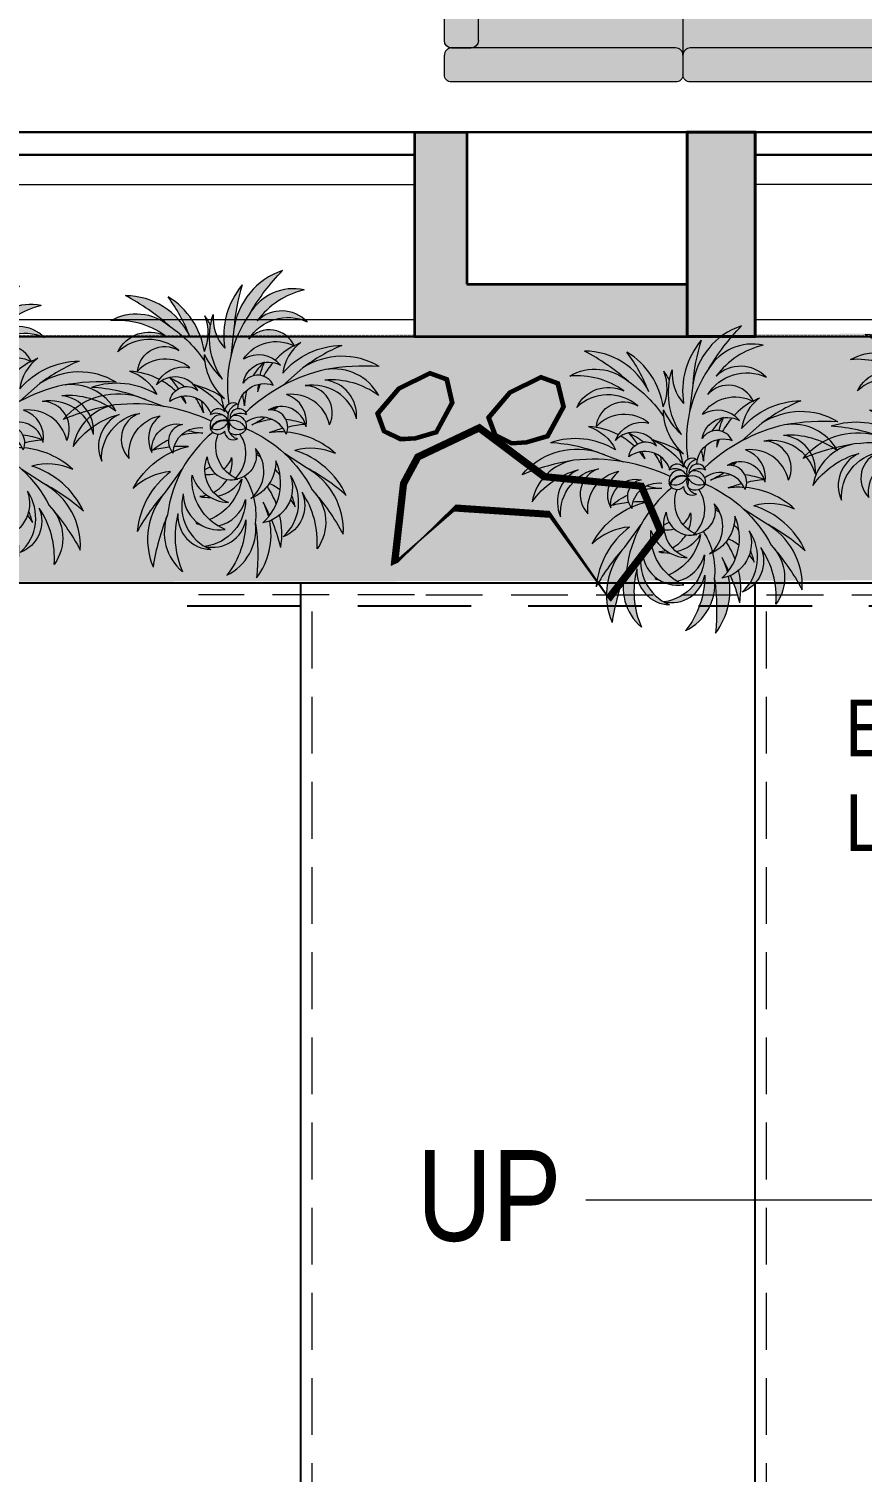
# Model space of a CAD drawing. Header units: millimetres. Extents: x -122165 to 59500, y -31598 to 53500.
# Drawn here: x 4303 to 7970, y 19000 to 25354 of the extents above; entities that cross this region are included whole.
import ezdxf

# ---------------------------------------------------------------- set-up
doc = ezdxf.new("R2010")
doc.units = ezdxf.units.MM
doc.header["$MEASUREMENT"] = 0
doc.linetypes.add('ARC$0$Existing Layout$0$07.08.14_LP_0G-for WD_FINAL$0$DASHED2', pattern=[0.375, 0.25, -0.125])
doc.linetypes.add('HIDDEN', pattern=[0.375, 0.25, -0.125])
for name, color, linetype, lineweight in [('A_Text', 7, 'Continuous', 20), ('ARC_A_ R.C.C', 162, 'Continuous', 40), ('ARC_A_Level', 253, 'Continuous', 15), ('ARC_A_R.C.C. Hatch', 8, 'Continuous', 5), ('ARC_A_Steel_1(fabrication)', 46, 'Continuous', 9), ('ARC_A_WALL', 158, 'Continuous', 35), ('ARC_Concept Zone', 252, 'ARC$0$Existing Layout$0$07.08.14_LP_0G-for WD_FINAL$0$DASHED2', 30), ('ARC_D_W Block', 252, 'Continuous', 20), ('ARC_Wall Hatch', 253, 'Continuous', 0), ('I_FUR', 7, 'Continuous', 18), ('I_FUR_Hatch', 254, 'Continuous', 18), ('I_Fur_text', 7, 'Continuous', 25), ('I_SOFA & TABLE', 7, 'Continuous', 5), ('Lan_Planter', 74, 'Continuous', 13), ('Lan_Trees', 86, 'Continuous', 13)]:
    doc.layers.add(name, color=color, linetype=linetype, lineweight=lineweight)
for name, color, linetype in [('Hth_Elv_Furniture', 200, 'Continuous'), ('Hth_Elv_Lawn', 64, 'Continuous'), ('Pln_Elv_Curbing', 3, 'Continuous'), ('Pln_Elv_Dotted', 8, 'HIDDEN'), ('Pln_Elv_Stair', 3, 'Continuous')]:
    doc.layers.add(name, color=color, linetype=linetype)
doc.styles.get("Standard").update_dxf_attribs({"font": 'ARIALN.TTF'})
doc.dimstyles.get("Standard").update_dxf_attribs({"dimtxt": 200, "dimasz": 25, "dimexe": 0.18, "dimexo": 0.0625, "dimgap": 0.09, "dimtad": 0, "dimdec": 0, "dimzin": 0, "dimdsep": 46, "dimtxsty": 'Standard', "dimblk": 'OBLIQUE', "dimcen": 0.09, "dimse1": 1, "dimse2": 1, "dimclrd": 256, "dimclre": 256, "dimclrt": 256, "dimadec": 0, "dimazin": 0, "dimtfac": 1, "dimtdec": 0, "dimtofl": 0, "dimtmove": 1, "dimatfit": 0, "dimfxl": 0, "dimtolj": 1, "dimtzin": 0, "dimlwd": -1, "dimlwe": -1, "dimarcsym": 0})

# ---------------------------------------------------------------- blocks, each defined once
blk = doc.blocks.new('ARC$1$Existing Layout$0$col gf 180116')
at = {"layer": 'ARC_A_R.C.C. Hatch'}
h = blk.add_hatch(color=256, dxfattribs=at)
h.dxf.hatch_style = 1
h.paths.add_polyline_path([(201.74, 26.7862), (202.64, 26.7862), (202.64, 26.4862), (201.74, 26.4862)])
edge = h.paths.add_edge_path()
edge.add_line((216.34, 22.9862), (216.14, 22.9862))
edge.add_line((216.14, 22.9862), (216.14, 25.5862))
edge.add_line((216.14, 25.5862), (218.34, 25.5862))
edge.add_line((218.34, 25.5862), (218.34, 22.9862))
edge.add_line((218.34, 22.9862), (218.04, 22.9862))
h.paths.add_polyline_path([(207.14, 25.8862), (207.44, 25.8862), (207.44, 26.7862), (207.14, 26.7862)])
h.paths.add_polyline_path([(208.04, 20.4862), (208.04, 20.7862), (207.14, 20.7862), (207.14, 20.4862)])
h.paths.add_polyline_path([(202.64, 32.7862), (202.64, 32.4862), (201.74, 32.4862), (201.74, 32.7862)])
h.paths.add_polyline_path([(191.24, 20.4862), (191.24, 20.7862), (190.34, 20.7862), (190.34, 20.4862)])
h.paths.add_polyline_path([(184.04, 20.4862), (184.04, 20.7862), (183.14, 20.7862), (183.14, 20.4862)])
h.paths.add_polyline_path([(220.64, 14.1862), (220.34, 14.1862), (220.34, 13.2862), (220.64, 13.2862)])
h.paths.add_polyline_path([(220.64, 20.4862), (220.64, 20.7862), (219.74, 20.7862), (219.74, 20.4862)])
h.paths.add_polyline_path([(220.64, 25.2862), (220.64, 25.5862), (219.74, 25.5862), (219.74, 25.2862)])
h.paths.add_polyline_path([(220.64, 32.7862), (220.64, 32.4862), (219.74, 32.4862), (219.74, 32.7862)])
h.paths.add_polyline_path([(220.34, 37.2862), (220.64, 37.2862), (220.64, 38.1862), (220.34, 38.1862)])
h.paths.add_polyline_path([(201.14, 43.2862), (201.44, 43.2862), (201.44, 44.1862), (201.14, 44.1862)])
h.paths.add_polyline_path([(196.34, 43.2862), (196.64, 43.2862), (196.64, 44.1862), (196.34, 44.1862)])
h.paths.add_polyline_path([(190.34, 43.2862), (190.64, 43.2862), (190.64, 44.1862), (190.34, 44.1862)])
h.paths.add_polyline_path([(207.14, 43.2862), (207.44, 43.2862), (207.44, 44.1862), (207.14, 44.1862)])
h.paths.add_polyline_path([(220.64, 56.7862), (220.34, 56.7862), (220.34, 55.8862), (220.64, 55.8862)])
h.paths.add_polyline_path([(220.34, 50.7862), (220.64, 50.7862), (220.64, 49.8862), (220.34, 49.8862)])
h.paths.add_polyline_path([(226.34, 50.7862), (226.64, 50.7862), (226.64, 49.8862), (226.34, 49.8862)])
h.paths.add_polyline_path([(220.34, 43.2862), (220.64, 43.2862), (220.64, 44.1862), (220.34, 44.1862)])
h.paths.add_polyline_path([(232.64, 44.1862), (232.64, 43.8862), (231.74, 43.8862), (231.74, 44.1862)])
h.paths.add_polyline_path([(232.64, 50.4862), (232.64, 50.7862), (231.74, 50.7862), (231.74, 50.4862)])
h.paths.add_polyline_path([(232.64, 55.8862), (232.64, 56.1862), (231.74, 56.1862), (231.74, 55.8862)])
h.paths.add_polyline_path([(213.14, 43.2862), (213.44, 43.2862), (213.44, 44.1862), (213.14, 44.1862)])
h.paths.add_polyline_path([(226.64, 7.8862), (226.64, 8.1862), (225.74, 8.1862), (225.74, 7.8862)])
h.paths.add_polyline_path([(226.64, 13.2862), (226.64, 13.5862), (225.74, 13.5862), (225.74, 13.2862)])
h.paths.add_polyline_path([(201.74, 20.7862), (201.74, 20.4862), (202.64, 20.4862), (202.64, 20.7862)])
h.paths.add_polyline_path([(184.04, 25.8862), (184.04, 26.1862), (183.14, 26.1862), (183.14, 25.8862)])
h.paths.add_polyline_path([(183.14, 14.1862), (183.14, 13.8862), (184.04, 13.8862), (184.04, 14.1862)])
h.paths.add_polyline_path([(202.64, 13.8862), (202.64, 14.1862), (201.74, 14.1862), (201.74, 13.8862)])
h.paths.add_polyline_path([(196.34, 13.2862), (196.64, 13.2862), (196.64, 14.1862), (196.34, 14.1862)])
h.paths.add_polyline_path([(190.34, 13.2862), (190.64, 13.2862), (190.64, 14.1862), (190.34, 14.1862)])
h.paths.add_polyline_path([(196.34, 25.8862), (196.64, 25.8862), (196.64, 26.7862), (196.34, 26.7862)])
h.paths.add_polyline_path([(190.34, 25.8862), (190.64, 25.8862), (190.64, 26.7862), (190.34, 26.7862)])
h.paths.add_polyline_path([(214.04, 13.2862), (214.04, 13.5862), (213.14, 13.5862), (213.14, 13.2862)])
h.paths.add_polyline_path([(213.14, 20.7862), (213.14, 20.4862), (214.04, 20.4862), (214.04, 20.7862)])
h.paths.add_polyline_path([(213.44, 26.7862), (213.14, 26.7862), (213.14, 25.8862), (213.44, 25.8862)])
h.paths.add_polyline_path([(214.04, 32.7862), (214.04, 32.4862), (213.14, 32.4862), (213.14, 32.7862)])
h.paths.add_polyline_path([(214.04, 7.8862), (214.04, 8.1862), (213.14, 8.1862), (213.14, 7.8862)])
h.paths.add_polyline_path([(226.64, 20.4862), (226.64, 20.7862), (225.74, 20.7862), (225.74, 20.4862)])
h.paths.add_polyline_path([(226.64, 25.2862), (226.64, 25.5862), (225.74, 25.5862), (225.74, 25.2862)])
h.paths.add_polyline_path([(226.64, 32.7862), (226.64, 32.4862), (225.74, 32.4862), (225.74, 32.7862)])
h.paths.add_polyline_path([(226.64, 37.2862), (226.64, 37.5862), (225.74, 37.5862), (225.74, 37.2862)])
h.paths.add_polyline_path([(225.74, 44.1862), (225.74, 43.8862), (226.64, 43.8862), (226.64, 44.1862)])
h.paths.add_polyline_path([(226.64, 56.7862), (226.34, 56.7862), (226.34, 55.8862), (226.64, 55.8862)])
h.paths.add_polyline_path([(214.04, 55.8862), (214.04, 56.1862), (213.14, 56.1862), (213.14, 55.8862)])
h.paths.add_polyline_path([(213.14, 37.2862), (213.44, 37.2862), (213.44, 38.1862), (213.14, 38.1862)])
h.paths.add_polyline_path([(214.04, 50.7862), (213.74, 50.7862), (213.74, 49.8862), (214.04, 49.8862)])
h.paths.add_polyline_path([(207.14, 37.2862), (207.44, 37.2862), (207.44, 38.1862), (207.14, 38.1862)])
h.paths.add_polyline_path([(207.14, 49.8862), (207.44, 49.8862), (207.44, 50.7862), (207.14, 50.7862)])
h.paths.add_polyline_path([(183.14, 50.1862), (183.14, 49.8862), (184.04, 49.8862), (184.04, 50.1862)])
h.paths.add_polyline_path([(183.14, 38.1862), (183.14, 37.8862), (184.04, 37.8862), (184.04, 38.1862)])
h.paths.add_polyline_path([(201.74, 37.5862), (201.74, 37.2862), (202.64, 37.2862), (202.64, 37.5862)])
h.paths.add_polyline_path([(196.34, 37.2862), (196.64, 37.2862), (196.64, 38.1862), (196.34, 38.1862)])
h.paths.add_polyline_path([(190.34, 37.2862), (190.64, 37.2862), (190.64, 38.1862), (190.34, 38.1862)])
h.paths.add_polyline_path([(201.14, 49.8862), (201.44, 49.8862), (201.44, 50.7862), (201.14, 50.7862)])
h.paths.add_polyline_path([(196.34, 49.8862), (196.64, 49.8862), (196.64, 50.7862), (196.34, 50.7862)])
h.paths.add_polyline_path([(190.34, 49.8862), (190.64, 49.8862), (190.64, 50.7862), (190.34, 50.7862)])
h.paths.add_polyline_path([(220.64, 8.1862), (220.34, 8.1862), (220.34, 7.2862), (220.64, 7.2862)])
h.paths.add_polyline_path([(195.74, 20.4862), (195.74, 20.7862), (196.64, 20.7862), (196.64, 20.4862)])
h.paths.add_polyline_path([(183.14, 43.5862), (183.14, 43.2862), (184.04, 43.2862), (184.04, 43.5862)])
at = {"layer": 'ARC_A_ R.C.C', "elevation": 0}
blk.add_lwpolyline([(190.34, 37.2862), (190.64, 37.2862), (190.64, 38.1862), (190.34, 38.1862)], close=True, dxfattribs=at)
blk = doc.blocks.new('ARC')
at = {"layer": 'ARC_Wall Hatch', "extrusion": (4.48939e-09, -4.26749e-20, 1)}
h = blk.add_hatch(color=256, dxfattribs=at)
h.dxf.hatch_style = 1
h.paths.add_polyline_path([(7200, 24229.9), (6230, 24229.9), (6230, 24899.9), (6000, 24899.9), (6000, 23999.9), (7200, 23999.9)])
at = {"layer": 'ARC_A_Level'}
blk.add_line((6230, 24899.9, -1.5), (7200, 24899.9, -1.5), dxfattribs=at)
at = {"layer": 'ARC_A_Steel_1(fabrication)'}
for p, q in [((1500, 24074.9, -1.5), (6000, 24074.9, -1.5)), ((7500, 24074.9, -1.5), (11999.9, 24074.9, -1.5)), ((1500, 23999.9, -1.5), (6000, 23999.9, -1.5)), ((7500, 23999.9, -1.5), (11999.9, 23999.9, -1.5))]:
    blk.add_line(p, q, dxfattribs=at)
at = {"layer": 'ARC_A_WALL'}
for p, q in [((6000, 24899.9, -1.5), (6230, 24899.9, -1.5)), ((6230, 24899.9, -1.5), (6230, 24229.9, -1.5)), ((6230, 24229.9, -1.5), (7200, 24229.9, -1.5)), ((7200, 24229.9, -1.5), (7200, 23999.9, -1.5))]:
    blk.add_line(p, q, dxfattribs=at)
at = {"layer": 'ARC_A_WALL', "extrusion": (4.48937e-09, -4.2654e-20, 1), "elevation": -1.5}
blk.add_lwpolyline([(6000, 24899.9), (6000, 23999.9), (7200, 23999.9)], dxfattribs=at)
at = {"layer": 'ARC_Concept Zone'}
blk.add_line((0, 23999.9, -1.5), (11999.9, 23999.9, -1.5), dxfattribs=at)
at = {"layer": 'ARC_Concept Zone', "ltscale": 1.5, "elevation": -0.1}
blk.add_lwpolyline([(13499.9, 24899.9), (900, 24899.9), (900, 36599.8), (13269.9, 36599.8), (13269.9, 26999.8)], dxfattribs=at)
at = {"layer": 'ARC_D_W Block', "lineweight": 13}
for p, q in [((1500, 24899.9, -1.5), (6000, 24899.9, -1.5)), ((11999.9, 24899.9, -1.5), (7500, 24899.9, -1.5)), ((1500, 24669.9, -1.5), (6000, 24669.9, -1.5)), ((11999.9, 24669.9, -1.5), (7500, 24669.9, -1.5))]:
    blk.add_line(p, q, dxfattribs=at)
at = {"layer": 'ARC_D_W Block', "lineweight": 13, "extrusion": (4.48937e-09, -4.2654e-20, 1), "const_width": 10, "elevation": -1.5}
for points in [[(1500, 24799.9), (6000, 24800.1)], [(11999.9, 24799.9), (7500, 24800.1)]]:
    blk.add_lwpolyline(points, dxfattribs=at)
at = {"layer": 'ARC_A_ R.C.C', "extrusion": (4.48937e-09, -4.26518e-20, 1), "xscale": 999.9941761349517, "yscale": 999.9941761349517, "zscale": 999.9941761349517}
blk.add_blockref('ARC$1$Existing Layout$0$col gf 180116', (-183138.9, -13286.1, -0.9), dxfattribs=at)
blk = doc.blocks.new('P1')
at = {"layer": 'Hth_Elv_Furniture'}
h = blk.add_hatch(color=62, dxfattribs=at)
h.dxf.hatch_style = 1
h.paths.add_polyline_path([(33.77, -5.66, -0.219246), (32.76, -15.01, 0.20212), (36.08, -11.13, -0.107214), (34.89, -15.41, -0.313782), (36.59, -19.78, 0.389116), (36.1, -12.26, -0.549894), (39.06, -18.18, 0.383568), (38.84, -9.43, -0.413514), (41.21, -16.19, 0.177326), (43.33, -8.43, -0.318251), (42.56, -16.84, -0.098835), (37.42, -21.94, 0.17978), (32.19, -24.74, 0.012151), (32.54, -24.22, -0.024893), (30.75, -24.66, -0.003217), (30.61, -24.78, -0.504229), (31.37, -26.6, 0.440566), (28.89, -25.29, -0.064406), (29.31, -25.54, -0.928445), (29.83, -27.93, 0.440566), (28.89, -25.29, -0.188433), (27.51, -25.33, -0.188433), (28.89, -25.29, 0.169668), (29.82, -24.45, 0.328118), (28.93, -22.81, 0.138611), (31.25, -9.01, 0.058181), (29.18, -1.63, -0.28732), (32.54, -12.01, 0.064978)])
h = blk.add_hatch(color=256, dxfattribs=at)
h.dxf.hatch_style = 1
h.paths.add_polyline_path([(29.18, -1.63, -0.058181), (31.25, -9.01, -0.068976), (31.05, -16.07), (32.54, -12.01, 0.28732)])
h = blk.add_hatch(color=106, dxfattribs=at)
h.dxf.hatch_style = 1
h.paths.add_polyline_path([(31.25, -9.01, 0.318251), (25.28, -3.04, -0.177326), (29.88, -9.63, 0.413514), (23.17, -7.13, -0.383568), (30.04, -12.55, 0.549894), (23.59, -11.05, -0.389116), (29.69, -15.49, 0.374283), (24.42, -14.33, -0.517052), (28.45, -18.69, 0.563538), (24.52, -17.23, -0.003578), (24.59, -17.38, -0.256227), (27.6, -19.44, 0.042482), (27.22, -21.61, 0.076941), (26.89, -18.47, 0.126123), (25.26, -17.51, -0.029036), (25.3, -19.59, 0.049426), (24.59, -17.38, 0.015093), (24.36, -17.36, -0.02156), (24.52, -17.23, 0.166347), (19.29, -11.66, -0.175984), (21.69, -17, 0.210151), (13.13, -12.21, -0.060449), (18.77, -16.28), (22.05, -18.67, -0.09578), (27.34, -23.07, -0.094671), (27.69, -22.77, 0.000782), (27.68, -22.77, -0.273926), (28.93, -22.81, 0.138611)])
h = blk.add_hatch(color=106, dxfattribs=at)
h.dxf.hatch_style = 1
h.paths.add_polyline_path([(46.91, -10.53, -0.058181), (42.56, -16.84, -0.098835), (37.42, -21.94, -0.030775), (38.46, -21.86, 0.088195), (34.95, -24.43, -0.196871), (42.71, -22.73, 0.036965), (44.02, -21.91, -0.20212), (38.92, -21.84, 0.219246), (46.75, -16.64, -0.064978), (41.08, -19.75, 0.28732)])
h = blk.add_hatch(color=106, dxfattribs=at)
h.dxf.hatch_style = 1
h.paths.add_polyline_path([(8.03, -14.49, -0.057372), (15.52, -16.56, -0.095538), (22.05, -18.67), (18.77, -16.28, 0.287759)])
h = blk.add_hatch(color=62, dxfattribs=at)
h.dxf.hatch_style = 1
h.paths.add_polyline_path([(23.83, -22.25, 0.424301), (20.54, -26.09, 0.016292), (20.76, -26.33, -0.392603), (27.08, -23.82, -0.166456), (27.34, -23.07, 0.193085), (15.52, -16.56, 0.317008), (7.32, -18.72, -0.170047), (15.68, -18.05, 0.426055), (10.55, -22.74, -0.378393), (18.5, -18.82, 0.463836), (13.41, -24.8, -0.322927), (21.18, -20.07, 0.310178), (17.28, -25.28, -0.42541)])
h = blk.add_hatch(color=62, dxfattribs=at)
h.dxf.hatch_style = 1
h.paths.add_polyline_path([(40.19, -35.64, 0.20212), (35.79, -33.06, -0.219246), (39.79, -41.56, 0.064978), (36.55, -35.96), (34.02, -33.08, 0.067335), (30.17, -27.77, -0.077651), (29.83, -27.93, 0.440566), (28.89, -25.29, 0.440566), (29.83, -22.65, -0.584036), (30.31, -24.74, 0.006092), (30.75, -24.66, 0.095412), (34.16, -20.37, -0.081113), (32.54, -24.22, 0.003301), (32.77, -24.15, -0.186313), (38.46, -21.86, 0.088195), (34.95, -24.43, -0.23555), (44.21, -23.11, 0.20212), (39.39, -24.76, -0.219246), (48.45, -27.27, 0.064978), (42.09, -26.08, -0.28732), (50.5, -33.03, 0.058181), (44.4, -28.38, -0.318251), (47.75, -36.13, 0.177326), (43.32, -29.42, -0.413514), (43.16, -36.58, 0.383568), (40.66, -28.2, -0.543391), (39.75, -34.71, -0.024432)])
h = blk.add_hatch(color=106, dxfattribs=at)
h.dxf.hatch_style = 1
h.paths.add_polyline_path([(17.7, -27.74, -0.378393), (10.97, -21.96, 0.426055), (14.77, -27.78, -0.170047), (6.84, -25.05, 0.317008), (14.24, -29.19, 0.093631), (18.04, -28.93, -0.021818), (17.83, -28.48, 0.02767), (18.2, -28.89, 0.076735), (21.05, -27.61, -0.095722), (20.58, -26.36, -0.090481), (20.59, -25.1, -0.137395), (18.71, -23.16, 0.03985), (18.16, -23.73, 0.191184), (20.6, -27.19, -0.252795), (14.81, -22.61, 0.047532), (13.93, -23.79, 0.287155)])
h = blk.add_hatch(color=62, dxfattribs=at)
h.dxf.hatch_style = 1
h.paths.add_polyline_path([(29.82, -24.45, 0.568046), (27.71, -22.76, 0.513487), (27.48, -24.74, 0.585796), (26.42, -26.6, -0.440566), (28.89, -25.29, 0.169668)])
h = blk.add_hatch(color=106, dxfattribs=at)
h.dxf.hatch_style = 1
h.paths.add_polyline_path([(27.94, -22.69, 0.021151), (27.87, -22.84, -0.408861), (28.89, -25.29, 0.169668), (29.82, -24.45, 0.518598)])
h.paths.add_polyline_path([(29.71, -25.96, 0.141461), (28.89, -25.29, -0.408861), (27.87, -27.75, 0.018288), (27.93, -27.87, 0.526913)])
h = blk.add_hatch(color=256, dxfattribs=at)
h.dxf.hatch_style = 1
h.paths.add_polyline_path([(44.21, -23.11, 0.23555), (34.95, -24.43, -0.088195), (38.46, -21.86, 0.211726), (32.19, -24.74, 0.012151), (32.54, -24.22, -0.024893), (30.75, -24.66, -0.003217), (30.61, -24.78, -0.202354), (31.38, -25.35, -0.095138), (38.18, -25.61), (42.09, -26.08, -0.064978), (48.45, -27.27, 0.219246), (39.39, -24.76, -0.20212)])
h.paths.add_polyline_path([(42.09, -26.08), (38.18, -25.61, -0.095138), (44.4, -28.38, -0.058181), (50.5, -33.03, 0.28732)])
h = blk.add_hatch(color=106, dxfattribs=at)
h.dxf.hatch_style = 1
h.paths.add_polyline_path([(27.48, -24.74, -0.213271), (27.08, -23.82, 0.272433), (22.08, -24.64, 0.143379), (23.71, -25.75, -0.122936), (21.31, -25.44, 0.052103), (20.76, -26.33, 0.358642), (27.08, -26.94, -0.238718), (27.3, -25.44, 0.199857), (26.42, -26.6, -0.585796)])
h = blk.add_hatch(color=62, dxfattribs=at)
h.dxf.hatch_style = 1
h.paths.add_polyline_path([(28.89, -25.29, -0.188433), (27.51, -25.33, 0.232807), (26.42, -26.6, -0.585796), (27.48, -24.74, -0.213271), (27.08, -23.82, 0.272433), (22.08, -24.64, 0.143379), (23.71, -25.75, -0.122936), (21.31, -25.44, 0.052103), (20.76, -26.33, 0.358642), (27.08, -26.94, 0.164038), (27.73, -27.8, 0.020166), (27.87, -27.75, -0.408861)])
h = blk.add_hatch(color=62, dxfattribs=at)
h.dxf.hatch_style = 1
h.paths.add_polyline_path([(28.89, -25.29, 0.408861), (27.87, -27.75, 0.408861)])
h.paths.add_polyline_path([(27.87, -22.84, 0.408861), (28.89, -25.29, 0.408861)])
h = blk.add_hatch(color=62, dxfattribs=at)
h.dxf.hatch_style = 1
h.paths.add_polyline_path([(27.82, -27.86, -0.18136), (27.08, -26.94, -0.358642), (20.76, -26.33, 0.016292), (20.63, -26.63, 0.424301), (25.02, -29.15, -0.42541), (17.83, -28.48, 0.310178), (23.24, -32.09, -0.322927), (14.35, -30.22, 0.463836), (21.14, -34.16, -0.378393), (12.33, -33.12, 0.426055), (18.73, -35.83, -0.170047), (10.63, -37.99, 0.327489), (18.32, -37.94, 0.007414), (19.08, -37.29, 0.174259)])
h = blk.add_hatch(color=106, dxfattribs=at)
h.dxf.hatch_style = 1
h.paths.add_polyline_path([(24.75, -34.81, -0.175984), (24.27, -40.65, 0.166062), (27.34, -33.67, -0.028989), (27.07, -33.57, 0.020335), (27.36, -33.44, 0.048488), (27.29, -31.16, -0.028401), (27.94, -33.1, 0.128924), (29.15, -31.6, 0.07466), (28.42, -28.62, 0.041207), (29.47, -30.48, -0.276809), (27.07, -33.57, 0.592294), (30.51, -30.98, -0.517052), (28.13, -36.42, 0.374283), (32.73, -33.61, -0.389116), (28.41, -39.79, 0.549894), (34.01, -36.26, -0.383568), (29.29, -43.63, 0.413514), (34.82, -39.08, -0.177326), (32.62, -46.81, 0.318251), (36.32, -39.22, 0.135284), (30.17, -27.77, -0.077651), (29.83, -27.93, 0.281557), (29.71, -25.96, -0.526913), (27.93, -27.87, 0.008573), (27.96, -27.93, -0.022389), (27.82, -27.86, -0.086615), (24.27, -33.34), (22.24, -36.47, -0.060449), (18.28, -42.18, 0.210151)])
h = blk.add_hatch(color=106, dxfattribs=at)
h.dxf.hatch_style = 1
h.paths.add_polyline_path([(37.81, -27.44, -0.384228), (39.73, -34.66, -0.025826), (40.19, -35.64, 0.20212), (35.79, -33.06, -0.219246), (39.79, -41.56, 0.064978), (36.55, -35.96), (34.02, -33.08, 0.067335), (30.17, -27.77, -0.077651), (29.83, -27.93, 0.365781), (29.31, -25.54, -0.430247), (30.7, -26.65, -0.501544), (34.09, -31.7, 0.592294), (34.37, -27.41, -0.517052), (36.94, -32.76, 0.374283)])
h = blk.add_hatch(color=62, dxfattribs=at)
h.dxf.hatch_style = 1
h.paths.add_polyline_path([(15.42, -31.2, 0.061431), (17.07, -32.15, 0.058381), (19.59, -30.84, -0.108013), (18.04, -28.93, -0.093631), (14.24, -29.19, -0.057372), (6.47, -29.32, 0.213514), (14.62, -31.2, -0.049581), (14.35, -30.22, 0.039514), (15.24, -31.06, 0.054424), (17.32, -30.27, -0.018318)])
h = blk.add_hatch(color=106, dxfattribs=at)
h.dxf.hatch_style = 1
h.paths.add_polyline_path([(22.03, -31.97, -0.096637), (19.99, -31.13, -0.052948), (19.07, -32.69, 0.069413), (21.21, -32.67, 0.022773)])
h.paths.add_polyline_path([(24.15, -29.28, -0.268568), (21.05, -27.61, -0.076735), (18.2, -28.89, 0.307781), (23.73, -29.95, 0.0167)])
h.paths.add_polyline_path([(18.32, -34.34, -0.033102), (17.67, -34.16, -0.03583), (16.67, -34.87, 0.036823)])
h = blk.add_hatch(color=62, dxfattribs=at)
h.dxf.hatch_style = 1
h.paths.add_polyline_path([(14.75, -31.49, -0.035721), (10.84, -32.8, 0.096083), (15.48, -32.63, -0.066164)])
h = blk.add_hatch(color=62, dxfattribs=at)
h.dxf.hatch_style = 1
h.paths.add_polyline_path([(36.55, -35.96), (34.02, -33.08, -0.067335), (36.32, -39.22, -0.058181), (36.76, -46.87, 0.28732)])
h = blk.add_hatch(color=106, dxfattribs=at)
h.dxf.hatch_style = 1
h.paths.add_polyline_path([(22.24, -36.47), (24.27, -33.34, -0.086341), (19.08, -37.29, -0.057372), (12.71, -41.74, 0.287759)])
h = blk.add_hatch(color=106, dxfattribs=at)
h.dxf.hatch_style = 1
h.paths.add_polyline_path([(29.15, -33.54, -0.109568), (28.11, -33.79, -0.034868), (28.51, -36.26, 0.067781)])
at = {"layer": 'Hth_Elv_Furniture', "color": 106}
blk.add_arc((27.13, -24.58), 1.9, 338.1003, 67.0514, dxfattribs=at)
at = {"layer": 'Lan_Trees'}
for p, q in [((32.54, -12.01), (31.05, -16.07)), ((18.77, -16.28), (22.05, -18.67)), ((14, -21.4), (14.02, -21.42)), ((14.06, -21.23), (14.1, -21.28)), ((14.11, -21.06), (14.19, -21.14)), ((14.17, -20.89), (14.28, -21)), ((14.24, -20.73), (14.27, -20.77))]:
    blk.add_line(p, q, dxfattribs=at)
for points in [[(31.25, -9.01, 0.058181), (29.18, -1.63, -0.28732), (32.54, -12.01)], [(28.93, -22.81, 0.138611), (31.25, -9.01, 0.318251), (25.28, -3.04, -0.177326), (29.88, -9.63, 0.413514), (23.17, -7.13, -0.383568), (30.04, -12.55, 0.549894), (23.59, -11.05, -0.389116), (29.69, -15.49, 0.374283), (24.42, -14.33, -0.517052), (28.45, -18.69, 0.592294), (24.36, -17.36, -0.440566), (27.97, -21.64)], [(34.89, -15.41, 0.107214), (36.08, -11.13, -0.20212), (32.76, -15.01, 0.219246), (33.77, -5.66)], [(30.06, -22.75, 0.503181), (31.73, -16.89, -0.592294), (33.33, -20.89, 0.517052), (34.11, -15, -0.374283), (36.59, -19.78, 0.389116), (36.1, -12.26, -0.549894), (39.06, -18.18, 0.383568), (38.84, -9.43, -0.413514), (41.21, -16.19, 0.177326), (43.33, -8.43, -0.318251), (42.56, -16.84, -0.098835), (37.42, -21.94)], [(21.69, -17, 0.175984), (19.29, -11.66, -0.221312), (25.3, -19.59, 0.029036), (25.26, -17.51)], [(25.2, -16.84, 0.034816), (24.75, -14.39, -0.067076), (26.25, -16.7)], [(27.6, -19.44, 0.042482), (27.22, -21.61, 0.076941), (26.89, -18.47)], [(33.58, -18.13, 0.039304), (35.12, -16.94, -0.072151), (33.87, -19.04)], [(18.5, -18.82, 0.463836), (13.41, -24.8, -0.322927), (21.18, -20.07, 0.310178), (17.28, -25.28, -0.42541), (23.83, -22.25, 0.470637), (20.63, -26.63, -0.411481), (27.08, -23.82)], [(13.98, -21.49, -0.041587), (14.26, -20.68, 0.009395), (14.31, -20.97)], [(30.02, -25.24, 0.111813), (34.16, -20.37, -0.093357), (32.19, -24.74, -0.211726), (38.46, -21.86, 0.088195), (34.95, -24.43, -0.23555), (44.21, -23.11)], [(13.93, -23.79, 0.287155), (17.7, -27.74, -0.378393), (10.97, -21.96, 0.426055), (14.77, -27.78, -0.170047), (6.84, -25.05)], [(18.16, -23.73, 0.191184), (20.6, -27.19, -0.252795), (14.81, -22.61)], [(18.32, -22.21, -0.052774), (18.12, -21.18, 0.06735), (18.01, -22.71)], [(22.08, -24.64, 0.143379), (23.71, -25.75, -0.122936), (21.31, -25.44)], [(18.99, -37.37, -0.365717), (10.63, -37.99, 0.170047), (18.73, -35.83, -0.426055), (12.33, -33.12, 0.378393), (21.14, -34.16, -0.463836), (14.35, -30.22, 0.322927), (23.24, -32.09, -0.310178), (17.83, -28.48, 0.42541), (25.02, -29.15, -0.470637), (20.54, -26.09, 0.377888), (27.09, -26.94)], [(30.7, -26.65, -0.501544), (34.09, -31.7, 0.592294), (34.37, -27.41, -0.517052), (36.94, -32.76, 0.374283), (37.81, -27.44, -0.389116), (39.68, -34.75, 0.549894), (40.66, -28.2, -0.383568), (43.16, -36.58, 0.413514), (43.32, -29.42)], [(44.4, -28.38, -0.058181), (50.5, -33.03, 0.28732), (42.09, -26.08), (38.18, -25.61)], [(27.82, -27.88, -0.173978), (19.08, -37.29, -0.057372), (12.71, -41.74, 0.287759), (22.24, -36.47)], [(29.15, -31.6, 0.07466), (28.42, -28.62, 0.041207), (29.47, -30.48)], [(35.49, -29.82, -0.040494), (37.39, -30.46, 0.075804), (35.42, -28.82)], [(14.24, -29.19, -0.057372), (6.47, -29.32, 0.213514), (14.62, -31.2)], [(27.36, -33.44, 0.048488), (27.29, -31.16, -0.028401), (27.94, -33.1)], [(39.75, -34.71, -0.024432), (40.19, -35.64, 0.20212), (35.79, -33.06, -0.219246), (39.79, -41.56, 0.064978), (36.55, -35.96), (34.02, -33.08)], [(17.67, -34.16, -0.03583), (16.67, -34.87, 0.036823), (18.32, -34.34)], [(18.28, -42.18, 0.060449), (22.24, -36.47), (24.27, -33.34)], [(28.11, -33.79, -0.034868), (28.51, -36.26, 0.067781), (29.15, -33.54)]]:
    blk.add_lwpolyline(points, format="xyb", dxfattribs=at)
for centre, radius, start, end in [((8.82, -4.11), 25, 338.0749, 356.4509), ((-0.8, -37.51), 28.87, 47.3261, 61.1633), ((11.96, -24.34), 12.18, 37.0277, 84.4999), ((36.63, -10.49), 10.28, 295.648, 359.7697), ((17.69, 4.93), 33.06, 318.8003, 332.1193), ((11.98, -23.95), 10.25, 48.463, 112.6775), ((12.95, -23.46), 7.36, 69.5658, 139.9219), ((2.8, -48.08), 33.99, 68.0219, 81.1563), ((25.62, -10.54), 10.48, 316.9232, 330.2904), ((12.45, -30.32), 12.68, 75.248, 113.8507), ((15.36, -22.86), 4.82, 86.2878, 178.5946), ((16.75, -25.29), 6.7, 74.7844, 157.6896), ((13.31, -34.55), 18.12, 39.3346, 82.9937), ((25.62, -10.54), 10.48, 303.7525, 310.6912), ((37.19, -10.74), 11.24, 278.8816, 328.3465), ((31.98, 3.53), 25, 291.3496, 306.2206), ((27.25, -13.68), 8.52, 289.7324, 306.0195), ((26.78, -7.73), 12.43, 292.0384, 297.3844), ((24.79, -22.4), 3.52, 172.8218, 196.7543), ((26.66, -20.08), 4.99, 201.523, 211.145), ((28.3, -23.83), 1.23, 106.3778, 228.9298), ((28.15, -23.55), 1.9, 250.2636, 28.0553), ((28.26, -24.23), 1.58, 352.0882, 111.5214), ((29.63, -23.55), 1.9, 151.9447, 247.0514), ((29.48, -23.83), 1.23, 311.0702, 73.6222), ((33.08, -34.32), 12.96, 95.6838, 103.1781), ((41.55, -15.82), 6.57, 246.4017, 292.1085), ((37.78, -13.49), 10.48, 298.0721, 306.5399), ((23.12, -20.77), 5.01, 208.3988, 239.6914), ((27.47, -25.97), 1.23, 88.3852, 210.9372), ((27.13, -24.58), 1.9, 73.0279, 73.207), ((27.24, -6.51), 18.48, 279.4808, 287.4268), ((30.32, -25.97), 1.23, 329.0628, 91.6148), ((43.76, -29.66), 6.57, 86.0069, 131.7137), ((41.19, -35.85), 11.24, 49.7689, 99.2338), ((13.48, -21.86), 7.36, 205.6224, 275.9785), ((28.25, -27.08), 1.9, 70.2636, 165.3702), ((28.68, -26.41), 1.68, 146.7241, 244.7863), ((27.13, -26), 1.9, 288.3275, 21.8997), ((29.63, -27.04), 1.9, 112.9486, 208.0553), ((28.16, -26.3), 1.59, 257.0763, 12.6894), ((29.53, -27.08), 1.9, 14.6298, 109.7364), ((28.15, -27.04), 1.9, 331.9447, 67.0514), ((29.48, -26.75), 1.23, 286.3778, 97.8778), ((34.09, -43.2), 18.05, 55.1645, 98.6416), ((40.68, -51.04), 25, 71.8948, 86.7659), ((15.47, -19.02), 10.24, 263.0961, 284.4924), ((15.47, -19.02), 10.24, 285.4338, 302.9857), ((25.7, -30.03), 3.79, 291.2792, 35.1448), ((12.48, -44.64), 24.45, 12.8246, 43.6424), ((29.79, -14.7), 12.96, 275.8546, 282.8962), ((31.01, -36.11), 8.52, 74.0975, 89.3003), ((40.6, -34.62), 7.31, 348.0591, 58.674), ((12.66, -21.14), 10.25, 284.6206, 297.0814), ((3.67, -4.83), 28.87, 294.0205, 298.2182), ((12.74, -20.76), 12.18, 290.839, 304.2038), ((13.93, -23.4), 11.79, 326.2553, 330.0824), ((6.91, -24.92), 17.96, 344.5404, 345.9867), ((28.08, -31.33), 2.46, 245.7123, 8.2643), ((27.39, -32.85), 3.64, 281.6285, 30.9937), ((32.5, -41.89), 12.43, 82.1021, 86.9942), ((30.49, -39.61), 10.48, 68.9154, 75.2801), ((30.49, -39.61), 10.48, 49.2176, 62.3277), ((36.37, -38.83), 11.69, 13.3138, 53.536), ((3.67, -4.83), 28.87, 284.3811, 292.5643), ((12.74, -20.76), 12.18, 261.0445, 282.9978), ((12.2, -27.55), 8.58, 323.205, 335.3286), ((13.93, -23.4), 11.79, 308.1526, 313.3708), ((40.2, -23.23), 12.96, 221.4676, 224.7489), ((43.48, -24.89), 14.48, 206.6436, 210.2281), ((30.49, -39.61), 10.48, 28.1802, 46.7641), ((13.13, -31.14), 12.18, 294.9975, 342.4696), ((15.59, -32.67), 11.79, 317.4022, 355.1167), ((16.47, -37.08), 8.58, 335.3858, 15.3096), ((28.81, -32.37), 4.11, 260.3968, 342.4769), ((27.2, -34.34), 5.58, 282.5512, 7.5985), ((30.09, -36.25), 3.92, 244.5672, 359.7917), ((27.56, -37.32), 6.54, 285.3388, 9.2796), ((27.95, -41.58), 10.28, 329.0327, 33.1544), ((29.77, -38.58), 5.07, 264.4902, 354.3533), ((23.16, -39.94), 11.69, 324.0008, 4.2229), ((29.1, -40.41), 7.31, 298.7461, 9.3609), ((3.76, -44.96), 33.06, 356.6831, 10.0021)]:
    blk.add_arc(centre, radius, start, end, dxfattribs=at)
blk = doc.blocks.new('*U47')
at = {"layer": 'Lan_Trees', "xscale": 15.36, "yscale": 15.36, "zscale": 15.36, "rotation": 180}
blk.add_blockref('P1', (437.5, -372.5), dxfattribs=at)
blk = doc.blocks.new('*U48')
at = {"color": 0, "linetype": 'ByBlock', "lineweight": -2}
blk.add_blockref('*U47', (0, 0), dxfattribs=at)
blk = doc.blocks.new('_Oblique')
at = {"color": 0, "linetype": 'ByBlock', "lineweight": -2}
blk.add_line((-0.5, -0.5), (0.5, 0.5), dxfattribs=at)
blk = doc.blocks.new('ARC$0$Existing Layout$0$col gf 180116')
at = {"true_color": 0x3d3dff}
h = blk.add_hatch(color=160, dxfattribs=at)
h.dxf.hatch_style = 1
h.paths.add_polyline_path([(201.74, 26.7862), (202.64, 26.7862), (202.64, 26.4862), (201.74, 26.4862)])
edge = h.paths.add_edge_path()
edge.add_line((216.34, 22.9862), (216.14, 22.9862))
edge.add_line((216.14, 22.9862), (216.14, 25.5862))
edge.add_line((216.14, 25.5862), (218.34, 25.5862))
edge.add_line((218.34, 25.5862), (218.34, 22.9862))
edge.add_line((218.34, 22.9862), (218.04, 22.9862))
h.paths.add_polyline_path([(207.14, 25.8862), (207.44, 25.8862), (207.44, 26.7862), (207.14, 26.7862)])
h.paths.add_polyline_path([(208.04, 20.4862), (208.04, 20.7862), (207.14, 20.7862), (207.14, 20.4862)])
h.paths.add_polyline_path([(202.64, 32.7862), (202.64, 32.4862), (201.74, 32.4862), (201.74, 32.7862)])
h.paths.add_polyline_path([(191.24, 20.4862), (191.24, 20.7862), (190.34, 20.7862), (190.34, 20.4862)])
h.paths.add_polyline_path([(184.04, 20.4862), (184.04, 20.7862), (183.14, 20.7862), (183.14, 20.4862)])
h.paths.add_polyline_path([(220.64, 14.1862), (220.34, 14.1862), (220.34, 13.2862), (220.64, 13.2862)])
h.paths.add_polyline_path([(220.64, 20.4862), (220.64, 20.7862), (219.74, 20.7862), (219.74, 20.4862)])
h.paths.add_polyline_path([(220.64, 25.2862), (220.64, 25.5862), (219.74, 25.5862), (219.74, 25.2862)])
h.paths.add_polyline_path([(220.64, 32.7862), (220.64, 32.4862), (219.74, 32.4862), (219.74, 32.7862)])
h.paths.add_polyline_path([(220.34, 37.2862), (220.64, 37.2862), (220.64, 38.1862), (220.34, 38.1862)])
h.paths.add_polyline_path([(201.14, 43.2862), (201.44, 43.2862), (201.44, 44.1862), (201.14, 44.1862)])
h.paths.add_polyline_path([(196.34, 43.2862), (196.64, 43.2862), (196.64, 44.1862), (196.34, 44.1862)])
h.paths.add_polyline_path([(190.34, 43.2862), (190.64, 43.2862), (190.64, 44.1862), (190.34, 44.1862)])
h.paths.add_polyline_path([(207.14, 43.2862), (207.44, 43.2862), (207.44, 44.1862), (207.14, 44.1862)])
h.paths.add_polyline_path([(220.64, 56.7862), (220.34, 56.7862), (220.34, 55.8862), (220.64, 55.8862)])
h.paths.add_polyline_path([(220.34, 50.7862), (220.64, 50.7862), (220.64, 49.8862), (220.34, 49.8862)])
h.paths.add_polyline_path([(226.34, 50.7862), (226.64, 50.7862), (226.64, 49.8862), (226.34, 49.8862)])
h.paths.add_polyline_path([(220.34, 43.2862), (220.64, 43.2862), (220.64, 44.1862), (220.34, 44.1862)])
h.paths.add_polyline_path([(232.64, 44.1862), (232.64, 43.8862), (231.74, 43.8862), (231.74, 44.1862)])
h.paths.add_polyline_path([(232.64, 50.4862), (232.64, 50.7862), (231.74, 50.7862), (231.74, 50.4862)])
h.paths.add_polyline_path([(232.64, 55.8862), (232.64, 56.1862), (231.74, 56.1862), (231.74, 55.8862)])
h.paths.add_polyline_path([(213.14, 43.2862), (213.44, 43.2862), (213.44, 44.1862), (213.14, 44.1862)])
h.paths.add_polyline_path([(226.64, 7.8862), (226.64, 8.1862), (225.74, 8.1862), (225.74, 7.8862)])
h.paths.add_polyline_path([(226.64, 13.2862), (226.64, 13.5862), (225.74, 13.5862), (225.74, 13.2862)])
h.paths.add_polyline_path([(201.74, 20.7862), (201.74, 20.4862), (202.64, 20.4862), (202.64, 20.7862)])
h.paths.add_polyline_path([(184.04, 25.8862), (184.04, 26.1862), (183.14, 26.1862), (183.14, 25.8862)])
h.paths.add_polyline_path([(183.14, 14.1862), (183.14, 13.8862), (184.04, 13.8862), (184.04, 14.1862)])
h.paths.add_polyline_path([(202.64, 13.8862), (202.64, 14.1862), (201.74, 14.1862), (201.74, 13.8862)])
h.paths.add_polyline_path([(196.34, 13.2862), (196.64, 13.2862), (196.64, 14.1862), (196.34, 14.1862)])
h.paths.add_polyline_path([(190.34, 13.2862), (190.64, 13.2862), (190.64, 14.1862), (190.34, 14.1862)])
h.paths.add_polyline_path([(196.34, 25.8862), (196.64, 25.8862), (196.64, 26.7862), (196.34, 26.7862)])
h.paths.add_polyline_path([(190.34, 25.8862), (190.64, 25.8862), (190.64, 26.7862), (190.34, 26.7862)])
h.paths.add_polyline_path([(214.04, 13.2862), (214.04, 13.5862), (213.14, 13.5862), (213.14, 13.2862)])
h.paths.add_polyline_path([(213.14, 20.7862), (213.14, 20.4862), (214.04, 20.4862), (214.04, 20.7862)])
h.paths.add_polyline_path([(213.44, 26.7862), (213.14, 26.7862), (213.14, 25.8862), (213.44, 25.8862)])
h.paths.add_polyline_path([(214.04, 32.7862), (214.04, 32.4862), (213.14, 32.4862), (213.14, 32.7862)])
h.paths.add_polyline_path([(214.04, 7.8862), (214.04, 8.1862), (213.14, 8.1862), (213.14, 7.8862)])
h.paths.add_polyline_path([(226.64, 20.4862), (226.64, 20.7862), (225.74, 20.7862), (225.74, 20.4862)])
h.paths.add_polyline_path([(226.64, 25.2862), (226.64, 25.5862), (225.74, 25.5862), (225.74, 25.2862)])
h.paths.add_polyline_path([(226.64, 32.7862), (226.64, 32.4862), (225.74, 32.4862), (225.74, 32.7862)])
h.paths.add_polyline_path([(226.64, 37.2862), (226.64, 37.5862), (225.74, 37.5862), (225.74, 37.2862)])
h.paths.add_polyline_path([(225.74, 44.1862), (225.74, 43.8862), (226.64, 43.8862), (226.64, 44.1862)])
h.paths.add_polyline_path([(226.64, 56.7862), (226.34, 56.7862), (226.34, 55.8862), (226.64, 55.8862)])
h.paths.add_polyline_path([(214.04, 55.8862), (214.04, 56.1862), (213.14, 56.1862), (213.14, 55.8862)])
h.paths.add_polyline_path([(213.14, 37.2862), (213.44, 37.2862), (213.44, 38.1862), (213.14, 38.1862)])
h.paths.add_polyline_path([(214.04, 50.7862), (213.74, 50.7862), (213.74, 49.8862), (214.04, 49.8862)])
h.paths.add_polyline_path([(207.14, 37.2862), (207.44, 37.2862), (207.44, 38.1862), (207.14, 38.1862)])
h.paths.add_polyline_path([(207.14, 49.8862), (207.44, 49.8862), (207.44, 50.7862), (207.14, 50.7862)])
h.paths.add_polyline_path([(183.14, 50.1862), (183.14, 49.8862), (184.04, 49.8862), (184.04, 50.1862)])
h.paths.add_polyline_path([(183.14, 38.1862), (183.14, 37.8862), (184.04, 37.8862), (184.04, 38.1862)])
h.paths.add_polyline_path([(201.74, 37.5862), (201.74, 37.2862), (202.64, 37.2862), (202.64, 37.5862)])
h.paths.add_polyline_path([(196.34, 37.2862), (196.64, 37.2862), (196.64, 38.1862), (196.34, 38.1862)])
h.paths.add_polyline_path([(190.34, 37.2862), (190.64, 37.2862), (190.64, 38.1862), (190.34, 38.1862)])
h.paths.add_polyline_path([(201.14, 49.8862), (201.44, 49.8862), (201.44, 50.7862), (201.14, 50.7862)])
h.paths.add_polyline_path([(196.34, 49.8862), (196.64, 49.8862), (196.64, 50.7862), (196.34, 50.7862)])
h.paths.add_polyline_path([(190.34, 49.8862), (190.64, 49.8862), (190.64, 50.7862), (190.34, 50.7862)])
h.paths.add_polyline_path([(220.64, 8.1862), (220.34, 8.1862), (220.34, 7.2862), (220.64, 7.2862)])
h.paths.add_polyline_path([(195.74, 20.4862), (195.74, 20.7862), (196.64, 20.7862), (196.64, 20.4862)])
h.paths.add_polyline_path([(183.14, 43.5862), (183.14, 43.2862), (184.04, 43.2862), (184.04, 43.5862)])
at = {"elevation": 0}
blk.add_lwpolyline([(190.34, 37.2862), (190.64, 37.2862), (190.64, 38.1862), (190.34, 38.1862)], close=True, dxfattribs=at)
blk = doc.blocks.new('sof')
at = {"layer": 'I_FUR_Hatch', "true_color": 0xe5e5e6}
h = blk.add_hatch(color=254, dxfattribs=at)
h.dxf.hatch_style = 1
h.paths.add_polyline_path([(-17109.4, 25944.6), (-17613.4, 25944.6, 0.414214), (-17645.4, 25912.6), (-17645.4, 25826.6, 0.414214), (-17613.4, 25794.6), (-17109.4, 25794.6, 0.414214), (-17077.4, 25826.6), (-17077.4, 25912.6, 0.414214)])
h.paths.add_polyline_path([(-17077.4, 25826.6, -0.414214), (-17109.4, 25794.6), (-17645.4, 25794.6, 0.414214), (-17677.4, 25762.6), (-17677.4, 24894.6), (-17045.4, 24894.6, -0.414214), (-17077.4, 24926.6)])
h.paths.add_polyline_path([(-16927.4, 25912.6, 0.414214), (-16959.4, 25944.6), (-17045.4, 25944.6, 0.414214), (-17077.4, 25912.6), (-17077.4, 24926.6, 0.414214), (-17045.4, 24894.6), (-16959.4, 24894.6, 0.414214), (-16927.4, 24926.6)])
h.paths.add_polyline_path([(-16927.4, 24862.6, 0.414214), (-16959.4, 24894.6), (-17045.4, 24894.6, 0.414214), (-17077.4, 24862.6), (-17077.4, 23876.6, 0.414214), (-17045.4, 23844.6), (-16959.4, 23844.6, 0.414214), (-16927.4, 23876.6)])
h.paths.add_polyline_path([(-17077.4, 24862.6, -0.414214), (-17045.4, 24894.6), (-17677.4, 24894.6), (-17677.4, 24026.6, 0.414214), (-17645.4, 23994.6), (-17109.4, 23994.6, -0.414214), (-17077.4, 23962.6)])
h.paths.add_polyline_path([(-17077.4, 23962.6, 0.414214), (-17109.4, 23994.6), (-17613.4, 23994.6, 0.414214), (-17645.4, 23962.6), (-17645.4, 23876.6, 0.414214), (-17613.4, 23844.6), (-17109.4, 23844.6, 0.414214), (-17077.4, 23876.6)])
for p, q in [((-17109.4, 25944.6, 0), (-17613.4, 25944.6, 0)), ((-16959.4, 25944.6, 0), (-17045.4, 25944.6, 0)), ((-17645.4, 25912.6, 0), (-17645.4, 25826.6, 0)), ((-17077.4, 25912.6, 0), (-17077.4, 25826.6, 0)), ((-17677.4, 25762.6, 0), (-17677.4, 24026.6, 0)), ((-17109.4, 25794.6, 0), (-17645.4, 25794.6, 0)), ((-17677.4, 24894.6, 0), (-16959.4, 24894.6, 0)), ((-17077.4, 24376.6, 0), (-17077.4, 24862.6, 0)), ((-17645.4, 23994.6, 0), (-17109.4, 23994.6, 0)), ((-17645.4, 23962.6, 0), (-17645.4, 23876.6, 0)), ((-17613.4, 23844.6, 0), (-17109.4, 23844.6, 0)), ((-17045.4, 23844.6, 0), (-16959.4, 23844.6, 0))]:
    blk.add_line(p, q)
at = {"elevation": 0}
for points in [[(-17045.4, 24894.6, -0.414214), (-17077.4, 24926.6), (-17077.4, 25912.6, -0.414214), (-17045.4, 25944.6)], [(-16959.4, 24894.6, 0.414214), (-16927.4, 24926.6), (-16927.4, 25912.6, 0.414214), (-16959.4, 25944.6)], [(-17045.4, 23844.6, -0.414214), (-17077.4, 23876.6), (-17077.4, 24862.6, -0.414214), (-17045.4, 24894.6)], [(-16959.4, 23844.6, 0.414214), (-16927.4, 23876.6), (-16927.4, 24862.6, 0.414214), (-16959.4, 24894.6)]]:
    blk.add_lwpolyline(points, format="xyb", dxfattribs=at)
for centre, start, end in [((-17613.4, 25912.6, 0), 90, 180), ((-17109.4, 25912.6, 0), 0, 90), ((-17613.4, 25826.6, 0), 180, 270), ((-17109.4, 25826.6, 0), 270, 0), ((-17645.4, 25762.6, 0), 90, 180), ((-17645.4, 24026.6, 0), 180, 270), ((-17613.4, 23962.6, 0), 90, 180), ((-17109.4, 23962.6, 0), 0, 90), ((-17613.4, 23876.6, 0), 180, 270), ((-17109.4, 23876.6, 0), 270, 0)]:
    blk.add_arc(centre, 32, start, end)

msp = doc.modelspace()

# ---------------------------------------------------------------- hatches: boundary and pattern name
at = {"layer": 'Hth_Elv_Lawn'}
h = msp.add_hatch(dxfattribs=at)
h.set_pattern_fill('GRASS', color=256, scale=200)
h.paths.add_polyline_path([(0, 23999.9), (11999.9, 24017.9), (11999.9, 22931.9), (0, 22913.9)])

# ---------------------------------------------------------------- linework, layer by layer
at = {"layer": 'I_FUR', "color": 1, "linetype": 'HIDDEN', "ltscale": 1000}
msp.add_line((5550, 16913.9, -4.6), (5550, 22861.9, -3.7), dxfattribs=at)
at = {"layer": 'I_FUR', "elevation": 0.6}
msp.add_lwpolyline([(0, 22913.9), (11999.9, 22913.9), (11999.9, 23999.9), (0, 23999.9)], close=True, dxfattribs=at)
at = {"layer": 'I_FUR', "color": 1, "linetype": 'HIDDEN', "ltscale": 1000}
for points, elevation in [([(6000, 22861.9), (5049.9, 22861.9)], 0), ([(6050, 22861.9), (11999.9, 22861.9)], 0), ([(7550, 16913.9), (7550, 22814.9)], -4.6)]:
    msp.add_lwpolyline(points, dxfattribs=dict(at, elevation=elevation))
at = {"layer": 'Lan_Planter'}
for points, elevation in [([(6006.2, 23545.6), (6101.8, 23573.6), (6175, 23707.9), (6149.2, 23816.2), (6066.9, 23846.4), (5924.6, 23775.7), (5828.1, 23661.9), (5859.3, 23578.3), (5936.5, 23540.9)], -1.5), ([(6005.3, 23550.5), (6098.4, 23577.8), (6169.7, 23708.6), (6144.9, 23812.5), (6067.2, 23841), (5927.8, 23771.7), (5833.8, 23660.9), (5863.3, 23582), (5937.5, 23546)], -1.5), ([(6004.9, 23553), (6096.8, 23579.9), (6167.1, 23709), (6142.8, 23810.6), (6067.3, 23838.3), (5929.4, 23769.6), (5836.7, 23660.4), (5865.3, 23583.8), (5938, 23548.5)], -1.5), ([(6004.5, 23555.5), (6095.1, 23582), (6164.4, 23709.4), (6140.7, 23808.7), (6067.5, 23835.6), (5930.9, 23767.6), (5839.5, 23659.9), (5867.3, 23585.6), (5938.5, 23551)], -1.5), ([(6004, 23557.9), (6093.4, 23584.1), (6161.8, 23709.7), (6138.6, 23806.8), (6067.6, 23832.8), (5932.5, 23765.6), (5842.4, 23659.4), (5869.3, 23587.4), (5939, 23553.6)], -1.5), ([(6003.6, 23560.4), (6091.7, 23586.2), (6159.1, 23710.1), (6136.5, 23804.9), (6067.8, 23830.1), (5934.1, 23763.6), (5845.2, 23658.9), (5871.2, 23589.2), (5939.5, 23556.1)], -1.5), ([(6495.1, 23527.9), (6590.8, 23555.9), (6663.9, 23690.3), (6638.1, 23798.5), (6555.8, 23828.7), (6413.6, 23758), (6317, 23644.2), (6348.2, 23560.7), (6425.5, 23523.2)], -1.5), ([(6494.3, 23532.8), (6587.4, 23560.1), (6658.6, 23691), (6633.9, 23794.8), (6556.1, 23823.3), (6416.7, 23754), (6322.7, 23643.2), (6352.2, 23564.3), (6426.4, 23528.3)], -1.5), ([(6493.8, 23535.3), (6585.7, 23562.2), (6656, 23691.3), (6631.7, 23792.9), (6556.2, 23820.6), (6418.3, 23752), (6325.6, 23642.7), (6354.2, 23566.1), (6426.9, 23530.8)], -1.5), ([(6493.4, 23537.8), (6584, 23564.3), (6653.3, 23691.7), (6629.6, 23791), (6556.4, 23817.9), (6419.9, 23750), (6328.4, 23642.2), (6356.2, 23567.9), (6427.4, 23533.4)], -1.5), ([(6492.9, 23540.3), (6582.3, 23566.4), (6650.7, 23692), (6627.5, 23789.1), (6556.5, 23815.2), (6421.4, 23747.9), (6331.3, 23641.7), (6358.2, 23569.7), (6427.9, 23535.9)], -1.5), ([(6492.5, 23542.7), (6580.6, 23568.5), (6648, 23692.4), (6625.4, 23787.2), (6556.7, 23812.4), (6423, 23745.9), (6334.2, 23641.2), (6360.2, 23571.5), (6428.4, 23538.4)], -1.5), ([(5938.6, 23355.6), (5897.8, 22993.8), (6173.7, 23233.3), (6595, 23204.9), (6863.3, 22836.4), (7097.9, 23141.3), (7008.2, 23352.9), (6576.4, 23394.6), (6285.5, 23611.3), (6005.3, 23478.3)], 0), ([(5939.1, 23355.4), (5898.3, 22994), (6173.9, 23233.8), (6594.9, 23205.4), (6863, 22836.8), (7097.3, 23141.4), (7007.9, 23352.4), (6576.2, 23394.1), (6285.5, 23610.7), (6005.6, 23477.9)], 0), ([(5939.6, 23355.2), (5898.9, 22994.3), (6174.1, 23234.3), (6594.9, 23205.9), (6862.7, 22837.3), (7096.7, 23141.5), (7007.5, 23352), (6576, 23393.6), (6285.4, 23610.1), (6006, 23477.5)], 0), ([(5940.1, 23355.1), (5899.4, 22994.5), (6174.3, 23234.8), (6594.8, 23206.4), (6862.4, 22837.7), (7096.2, 23141.5), (7007.2, 23351.5), (6575.8, 23393.1), (6285.4, 23609.5), (6006.4, 23477.2)], 0), ([(5940.5, 23354.9), (5899.9, 22994.7), (6174.5, 23235.2), (6594.7, 23206.9), (6862.1, 22838.1), (7095.6, 23141.6), (7006.8, 23351), (6575.7, 23392.6), (6285.3, 23609), (6006.7, 23476.8)], 0), ([(5941, 23354.8), (5900.5, 22994.9), (6174.7, 23235.7), (6594.7, 23207.4), (6861.8, 22838.5), (7095, 23141.7), (7006.5, 23350.6), (6575.5, 23392.1), (6285.2, 23608.4), (6007.1, 23476.4)], 0), ([(5941.5, 23354.6), (5901, 22995.1), (6174.9, 23236.2), (6594.6, 23207.9), (6861.5, 22839), (7094.4, 23141.8), (7006.1, 23350.1), (6575.3, 23391.7), (6285.2, 23607.8), (6007.5, 23476)], 0), ([(5942, 23354.5), (5901.5, 22995.4), (6175, 23236.7), (6594.5, 23208.4), (6861.2, 22839.4), (7093.9, 23141.8), (7005.8, 23349.6), (6575.1, 23391.2), (6285.1, 23607.2), (6007.8, 23475.6)], 0), ([(5944.4, 23353.7), (5904.1, 22996.5), (6176, 23239.1), (6594.2, 23210.9), (6859.6, 22841.5), (7091, 23142.2), (7004.1, 23347.3), (6574.2, 23388.8), (6284.8, 23604.3), (6009.6, 23473.7)], 0), ([(5946.9, 23353), (5906.8, 22997.5), (6176.9, 23241.6), (6593.9, 23213.4), (6858.1, 22843.6), (7088.1, 23142.6), (7002.4, 23344.9), (6573.2, 23386.3), (6284.6, 23601.4), (6011.4, 23471.8)], 0), ([(5949.3, 23352.2), (5909.4, 22998.6), (6177.9, 23244), (6593.6, 23216), (6856.6, 22845.8), (7085.3, 23142.9), (7000.6, 23342.6), (6572.3, 23383.9), (6284.3, 23598.5), (6013.2, 23469.9)], 0), ([(5951.7, 23351.4), (5912.1, 22999.7), (6178.8, 23246.5), (6593.2, 23218.5), (6855.1, 22847.9), (7082.4, 23143.3), (6998.9, 23340.3), (6571.4, 23381.5), (6284, 23595.6), (6015, 23468)], 0), ([(5954.1, 23350.7), (5914.7, 23000.8), (6179.8, 23248.9), (6592.9, 23221), (6853.6, 22850), (7079.5, 23143.7), (6997.2, 23337.9), (6570.4, 23379.1), (6283.7, 23592.7), (6016.8, 23466.1)], 0), ([(5956.6, 23349.9), (5917.3, 23001.9), (6180.7, 23251.3), (6592.6, 23223.5), (6852.1, 22852.1), (7076.7, 23144), (6995.5, 23335.6), (6569.5, 23376.7), (6283.4, 23589.8), (6018.6, 23464.2)], 0), ([(5959, 23349.1), (5920, 23003), (6181.7, 23253.8), (6592.2, 23226.1), (6850.5, 22854.2), (7073.8, 23144.4), (6993.8, 23333.2), (6568.6, 23374.2), (6283.1, 23586.9), (6020.5, 23462.3)], 0), ([(5961.4, 23348.4), (5922.6, 23004.1), (6182.6, 23256.2), (6591.9, 23228.6), (6849, 22856.4), (7070.9, 23144.8), (6992, 23330.9), (6567.6, 23371.8), (6282.8, 23584), (6022.3, 23460.4)], 0), ([(5963.8, 23347.6), (5925.2, 23005.2), (6183.6, 23258.7), (6591.6, 23231.1), (6847.5, 22858.5), (7068.1, 23145.1), (6990.3, 23328.5), (6566.7, 23369.4), (6282.5, 23581.1), (6024.1, 23458.5)], 0)]:
    msp.add_lwpolyline(points, close=True, dxfattribs=dict(at, elevation=elevation))
for points, elevation in [([(6005.8, 23548), (6100.1, 23575.7), (6172.4, 23708.3), (6147, 23814.3), (6067, 23843.7), (5926.2, 23773.7), (5831, 23661.4), (5861.3, 23580.1), (5937, 23543.4), (6005.8, 23548)], -1.5), ([(6494.7, 23530.4), (6589.1, 23558), (6661.3, 23690.6), (6636, 23796.7), (6555.9, 23826), (6415.1, 23756), (6319.9, 23643.7), (6350.2, 23562.5), (6425.9, 23525.7), (6494.7, 23530.4)], -1.5), ([(5938.1, 23355.7), (5897.3, 22993.6), (6173.5, 23232.8), (6595.1, 23204.4), (6863.6, 22836), (7098.5, 23141.3), (7008.5, 23353.4), (6576.6, 23395), (6285.6, 23611.9), (6004.9, 23478.7), (5938.1, 23355.7)], 0)]:
    msp.add_lwpolyline(points, dxfattribs=dict(at, elevation=elevation))
at = {"layer": 'Pln_Elv_Curbing', "elevation": -4.6}
msp.add_lwpolyline([(0, 23999.9), (11999.9, 23999.9), (11999.9, 22913.9), (0, 22913.9)], close=True, dxfattribs=at)
at = {"layer": 'Pln_Elv_Dotted', "color": 215, "linetype": 'HIDDEN', "ltscale": 2000, "true_color": 0xa953a0, "elevation": -4.6}
msp.add_lwpolyline([(11999.9, 22913.9), (-1500, 22913.9), (-1500, 14683.9), (11999.9, 14683.9)], close=True, dxfattribs=at)
msp.add_lwpolyline([(4999.9, 22814.9), (11999.9, 22814.9)], dxfattribs=at)
at = {"layer": 'Pln_Elv_Stair', "color": 7}
msp.add_line((5500, 16913.9, -4.6), (5500, 22913.9, -5.2), dxfattribs=at)
at = {"layer": 'Pln_Elv_Stair', "color": 7, "elevation": -4.6}
msp.add_lwpolyline([(7500, 16913.9), (7500, 22913.9)], dxfattribs=at)

# ---------------------------------------------------------------- block references
msp.add_blockref('ARC', (0, 0))
at = {"layer": 'ARC_A_ R.C.C', "xscale": 999.9941761349517, "yscale": 999.9941761349517, "zscale": 999.9941761349517}
msp.add_blockref('ARC$0$Existing Layout$0$col gf 180116', (-183138.9, -13286.1, -0.9), dxfattribs=at)
at = {"layer": 'I_SOFA & TABLE', "xscale": -1, "rotation": 90}
msp.add_blockref('sof', (32076, 8193.1, 0), dxfattribs=at)
at = {"layer": 'Lan_Planter', "xscale": 2, "yscale": 2, "zscale": 2, "rotation": 270}
for p in [(5149.1, 23613.6, 0), (3991.8, 23544.5, 0), (8405.1, 23442.1, 0), (7169.1, 23369.9, 0)]:
    msp.add_blockref('*U48', p, dxfattribs=at)

# ---------------------------------------------------------------- texts
at = {"layer": 'A_Text', "lineweight": -3, "insert": (6010.6, 20418, -2), "char_height": 400, "attachment_point": 1}
msp.add_mtext_dynamic_manual_height_columns('UP', width=1249.709, gutter_width=7500, heights=[0], dxfattribs=at)
at = {"layer": 'I_Fur_text', "insert": (7896.9, 22401.6, 0), "char_height": 250, "attachment_point": 1}
msp.add_mtext_dynamic_manual_height_columns('Entrance \\PLandscaping', width=1607.036, gutter_width=7500, heights=[0], dxfattribs=at)

# ---------------------------------------------------------------- leaders
at = {"layer": 'A_Text', "lineweight": -3}
msp.add_leader([(8751.4, 20197.3, -1.3), (6754.3, 20197.3, -1.3)], dimstyle='Standard', override={"dimasz": 600, "dimgap": 0.09, "dimtad": 0, "dimfxl": 125, "dimfxlon": 1}, dxfattribs=at)

doc.saveas('drawing.dxf')
